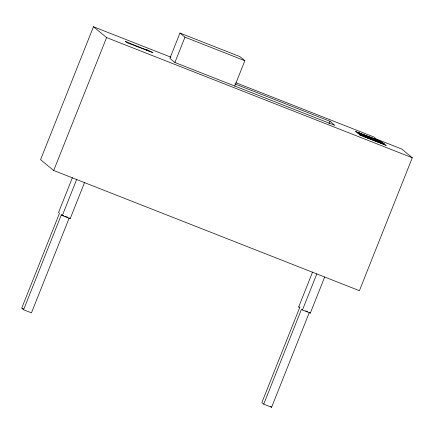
<?xml version="1.0" encoding="UTF-8"?>
<svg xmlns="http://www.w3.org/2000/svg" width="434" height="434" viewBox="0 0 434 434"><rect width="100%" height="100%" fill="white"/><g stroke="black" fill="none" stroke-linecap="round" stroke-linejoin="round"><path stroke-width="0.65" d="M170.991 57.228L93.462 26.745L40.568 159.663L53.697 170.497L359.406 290.677L412.3 157.764L401.672 148.992L376.457 139.081L373.956 137.014L235.917 82.748M53.697 170.497L106.59 37.579L93.462 26.745M72.418 177.62L58.541 212.486L59.48 213.257L21.7 308.2L23.577 309.746L31.454 312.843L69.234 217.901L70.172 218.676L84.543 182.568M23.577 309.746L61.357 214.803L63.782 215.758M70.172 218.676L62.295 215.579L76.666 179.47M234.772 86.03L244.847 60.711L239.845 56.583L179.964 33.044L169.889 58.362L174.891 62.485L334.994 125.426L329.992 121.298L234.816 83.881M174.891 62.485L184.965 37.172L179.964 33.044M329.01 123.771L329.992 121.298M324.697 276.979L310.332 313.088L309.393 312.312L271.608 407.255L263.731 404.157L261.854 402.606L299.639 307.668L298.7 306.892L312.572 272.031M263.731 404.157L301.511 309.214L302.449 309.99L310.332 313.088M302.449 309.99L316.82 273.881M184.965 37.172L244.847 60.711M106.59 37.579L412.3 157.764M298.7 306.892L299.91 307.37M64.992 216.235L68.024 217.429M305.753 310.885L307.576 311.596M22.308 308.433L23.517 308.91M61.357 214.803L62.295 215.579M270.675 406.479L271.608 407.255M384.622 144.045L364.197 136.585L386.222 145.357L360.486 135.272L359.428 134.703L380.726 142.526L357.768 133.384L384.622 144.045M152.866 52.601L127.536 42.912L125.355 41.431L148.927 50.935L145.054 49.167L147.321 50.035L152.866 52.601M355.983 131.665L355.549 131.6L360.269 133.965L378.627 141.24A10.025 0.369 21.7 0 0 382.614 142.596L383.038 142.667L376.218 139.417L355.983 131.665M359.081 132.945L358.663 132.858L366.041 136.184L379.962 141.419L372.665 138.126L359.081 132.945"/></g></svg>
